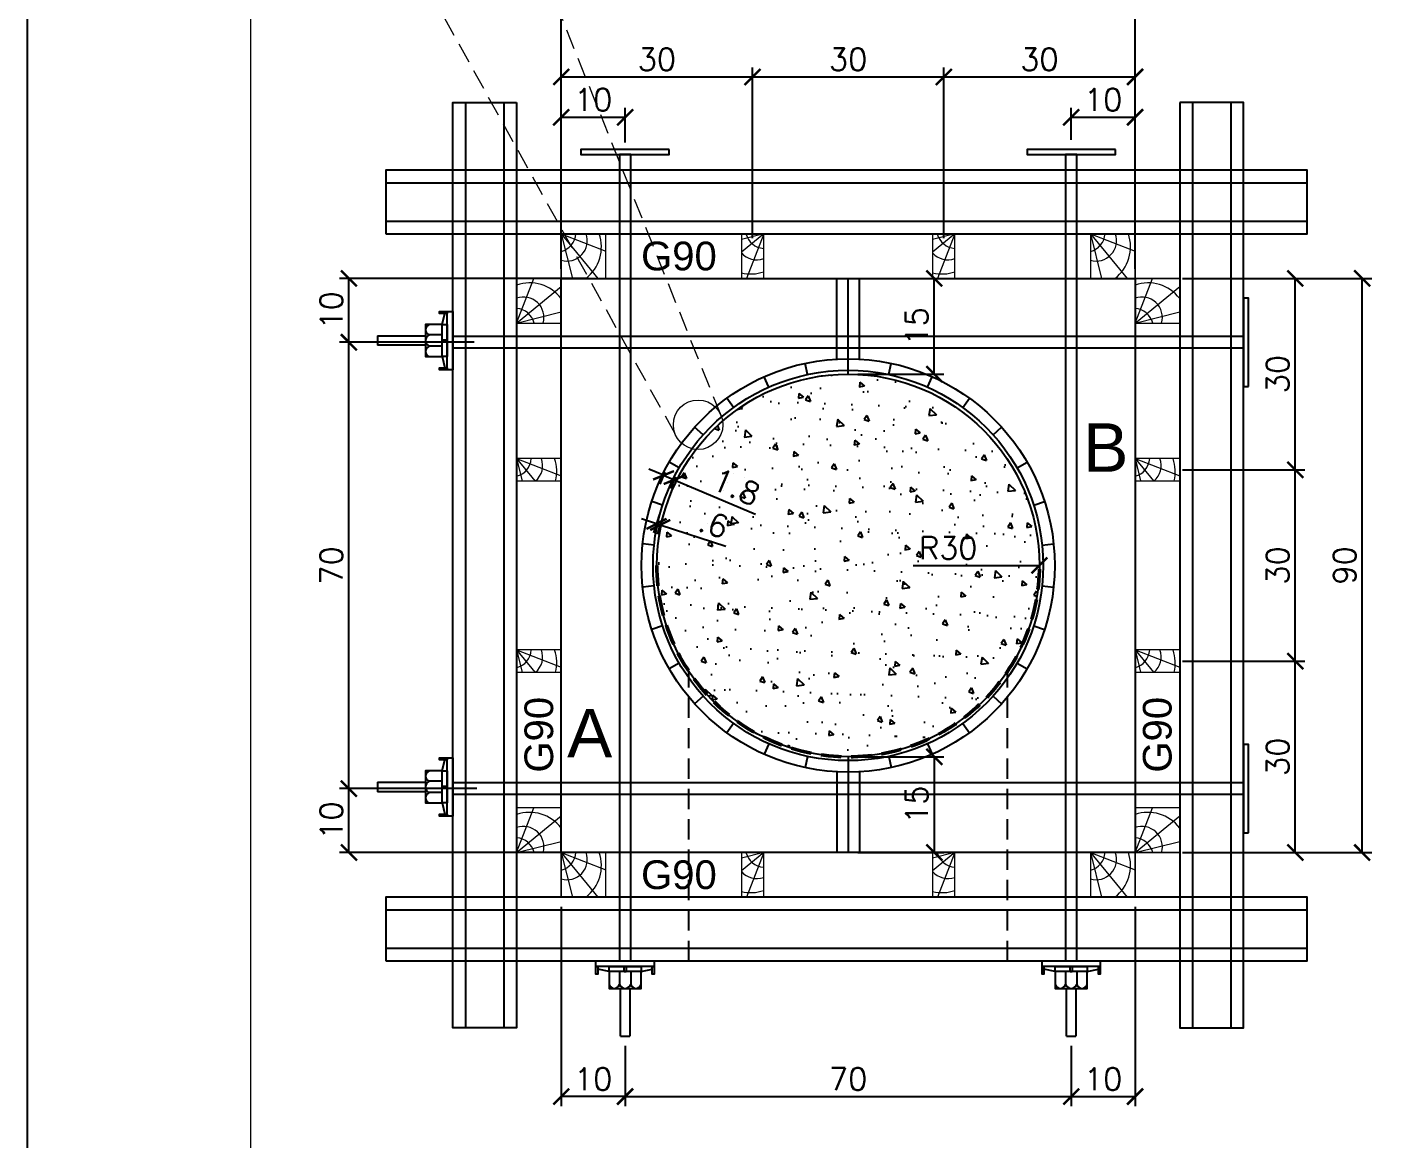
# Model space of a CAD drawing. Extents: x -23436 to 4767, y -3862 to 10024.
# Drawn here: x -19091.4 to -18662.8, y -1163.9 to -815.1 of the extents above; entities that cross this region are included whole.
import ezdxf
from ezdxf.enums import TextEntityAlignment as Align

# ---------------------------------------------------------------- set-up
doc = ezdxf.new("R2010")
doc.units = 0
doc.header["$PDMODE"] = 2
doc.header["$PDSIZE"] = 10
doc.linetypes.add('HIDDEN', pattern=[9.524999999999995, 6.349999999999998, -3.174999999999998])
doc.layers.get('0').update_dxf_attribs({"lineweight": 13})
doc.layers.get('Defpoints').update_dxf_attribs({"lineweight": 13})
for name, color, linetype in [('Barra de Ancoragem', 20, 'Continuous'), ('CHAPA', 1, 'Continuous'), ('Concreto', 250, 'HIDDEN'), ('Cota', 4, 'Continuous'), ('MB Logo', 254, 'Continuous'), ('Painéis', 30, 'Continuous'), ('Perfil Metálico', 224, 'Continuous'), ('TEXTO_GERAL', 7, 'Continuous')]:
    doc.layers.add(name, color=color, linetype=linetype)
for name, color, linetype, lineweight in [('contorno de painel', 7, 'Continuous', 13), ('cotas', 4, 'Continuous', 13), ('FOLHA MB', 7, 'Continuous', 13), ('Madeira', 100, 'Continuous', 13), ('S-BEAM', 3, 'Continuous', 18), ('S-COLS', 5, 'Continuous', 18), ('Texto Seção', 7, 'Continuous', 15)]:
    doc.layers.add(name, color=color, linetype=linetype, lineweight=lineweight)
doc.layers.add('Laje_Perimetro', color=7, linetype='Continuous', plot=False)
doc.styles.add('ROMANS', font='romans.shx')
doc.styles.add('SANSSERIF', font='sas_____.pfb')
doc.dimstyles.new('COTA SECAO', dxfattribs={"dimtxt": 7, "dimasz": 5, "dimexe": 3, "dimexo": 3, "dimgap": 2, "dimtad": 3, "dimdec": 1, "dimlfac": 0.5, "dimzin": 12, "dimdsep": 46, "dimtxsty": 'ROMANS', "dimblk": 'ARCHTICK', "dimcen": 0, "dimclrd": 4, "dimclre": 4, "dimclrt": 1, "dimadec": 1, "dimazin": 3, "dimtfac": 1, "dimtdec": 1, "dimtmove": 0, "dimatfit": 3, "dimldrblk": 'OBLIQUE', "dimfxl": 0, "dimtolj": 1, "dimtzin": 12, "dimarcsym": 0})

# ---------------------------------------------------------------- blocks, each defined once
blk = doc.blocks.new('A$C169d8357')
at = {"layer": 'FOLHA MB', "color": 1}
for points in [[(0, 1199.93842203898), (0, 149.9384220389802), (1485.020408163266, 149.9384220389802), (1485.020408163266, 1199.93842203898)], [(70, 1169.93842203898), (70, 179.9384220389802), (1455.020408163266, 179.9384220389802), (1455.020408163266, 1169.93842203898)]]:
    blk.add_lwpolyline(points, close=True, dxfattribs=at)
blk = doc.blocks.new('_ArchTick')
at = {"color": 0, "linetype": 'ByBlock', "const_width": 0.15}
blk.add_lwpolyline([(-0.5, -0.5), (0.5, 0.5)], dxfattribs=at)
blk = doc.blocks.new('*D4510')
at = {"color": 4, "lineweight": -2, "transparency": 16777216}
blk.add_line((-18813.4919222724, -983.8683116642394), (-18773.91599139836, -983.8683116642405), dxfattribs=at)
at = {"layer": 'Defpoints', "color": 0, "transparency": 16777216}
for p in [(-18833.91599139834, -983.8683116642387), (-18773.91599139836, -983.8683116642405)]:
    blk.add_point(p, dxfattribs=at)
at = {"color": 4, "lineweight": -2, "transparency": 16777216, "xscale": 5, "yscale": 5, "zscale": 5, "rotation": 359.9999999999983}
blk.add_blockref('_ArchTick', (-18773.91599139836, -983.8683116642405), dxfattribs=at)
at = {"color": 1, "transparency": 16777216, "insert": (-18802.4919222724, -978.3683116642397), "char_height": 7, "attachment_point": 5, "style": 'ROMANS'}
blk.add_mtext('\\A1;R30', dxfattribs=at)
blk = doc.blocks.new('_OBLIQUE')
at = {"color": 0, "linetype": 'ByBlock', "lineweight": -2}
for p, q in [((0, 0), (-1, 0)), ((-0.5, -0.5), (0.5, 0.5))]:
    blk.add_line(p, q, dxfattribs=at)
blk = doc.blocks.new('*D4511')
at = {"layer": 'cotas', "color": 4, "lineweight": -2, "transparency": 16777216}
for p, q in [((-18830.91599139837, -893.8683116642428), (-18803.90885840956, -893.8683116642428)), ((-18806.90885840956, -923.8683116642428), (-18806.90885840956, -893.8683116642428)), ((-18830.91599139837, -923.8683116642428), (-18803.90885840956, -923.8683116642428))]:
    blk.add_line(p, q, dxfattribs=at)
at = {"layer": 'Defpoints', "color": 0, "transparency": 16777216}
for p in [(-18833.91599139837, -893.8683116642428), (-18806.90885840956, -893.8683116642428), (-18833.91599139837, -923.8683116642428)]:
    blk.add_point(p, dxfattribs=at)
at = {"layer": 'cotas', "color": 4, "lineweight": -2, "transparency": 16777216, "xscale": 5, "yscale": 5, "zscale": 5}
for p, rotation in [((-18806.90885840956, -893.8683116642428), 90), ((-18806.90885840956, -923.8683116642428), 270)]:
    blk.add_blockref('_ArchTick', p, dxfattribs=dict(at, rotation=rotation))
at = {"layer": 'cotas', "color": 1, "transparency": 16777216, "insert": (-18812.40885840956, -908.8683116642372), "char_height": 7, "attachment_point": 5, "rotation": 90, "style": 'ROMANS'}
blk.add_mtext('\\A1;15', dxfattribs=at)
blk = doc.blocks.new('*D4512')
at = {"layer": 'cotas', "color": 4, "lineweight": -2, "transparency": 16777216}
for p, q in [((-18830.91599139837, -1043.868311664199), (-18803.90885840956, -1043.868311664199)), ((-18806.90885840956, -1043.868311664199), (-18806.90885840956, -1073.868311664199)), ((-18830.91599139837, -1073.868311664199), (-18803.90885840956, -1073.868311664199))]:
    blk.add_line(p, q, dxfattribs=at)
at = {"layer": 'Defpoints', "color": 0, "transparency": 16777216}
for p in [(-18833.91599139837, -1043.868311664199), (-18833.91599139837, -1073.868311664199), (-18806.90885840956, -1073.868311664199)]:
    blk.add_point(p, dxfattribs=at)
at = {"layer": 'cotas', "color": 4, "lineweight": -2, "transparency": 16777216, "xscale": 5, "yscale": 5, "zscale": 5}
for p, rotation in [((-18806.90885840956, -1043.868311664199), 90), ((-18806.90885840956, -1073.868311664199), 270)]:
    blk.add_blockref('_ArchTick', p, dxfattribs=dict(at, rotation=rotation))
at = {"layer": 'cotas', "color": 1, "transparency": 16777216, "insert": (-18812.40885840956, -1058.868311664194), "char_height": 7, "attachment_point": 5, "rotation": 90, "style": 'ROMANS'}
blk.add_mtext('\\A1;15', dxfattribs=at)
blk = doc.blocks.new('PONTALETE')
at = {"layer": 'Madeira'}
for q in [(2.71363663554439, 7), (7, 5.757913483756965), (7, 1.741933507694739)]:
    blk.add_line((0, 0), q, dxfattribs=at)
blk.add_lwpolyline([(0, 0), (7, 0), (7, 7), (0, 7)], close=True, dxfattribs=at)
for centre, radius, start, end in [((2.039224014893989, 0.06348250272912992), 6.234746490253283, 37.28179085761958, 109.0912803620534), ((1.089874167766538, 0.900201073612152), 3.188917028466982, 343.6030417057709, 109.984710442493), ((-0.2132242262523505, -0.7796127738174619), 3.086195217469083, 14.63218514149733, 86.03829712232962)]:
    blk.add_arc(centre, radius, start, end, dxfattribs=at)
blk = doc.blocks.new('MEIO PONTALETE')
at = {"layer": 'Madeira'}
for q in [(2.71363663554439, 7), (3.5, 2.878956741878937), (3.5, 0.8709667538478243)]:
    blk.add_line((0, 0), q, dxfattribs=at)
blk.add_lwpolyline([(0, 0), (3.5, 0), (3.5, 7), (0, 7)], close=True, dxfattribs=at)
for centre, radius, start, end in [((2.039224014893989, 0.06348250272912992), 6.234746490253283, 76.44987366044091, 109.0912803620534), ((1.089874167766538, 0.900201073612152), 3.188917028466982, 40.90626087041812, 109.984710442493), ((-0.2132242262523505, -0.7796127738174619), 3.086195217469083, 14.63218514149733, 86.03829712232962)]:
    blk.add_arc(centre, radius, start, end, dxfattribs=at)
blk = doc.blocks.new('*D4514')
at = {"layer": 'Cota', "color": 4, "lineweight": -2, "transparency": 16777216}
for p, q in [((-18729.01066238463, -893.8679802622923), (-18669.6804146806, -893.8679802622922)), ((-18672.6804146806, -1073.867980092442), (-18672.6804146806, -893.8679802622922)), ((-18729.01066239174, -1073.867980092442), (-18669.6804146806, -1073.867980092442))]:
    blk.add_line(p, q, dxfattribs=at)
at = {"layer": 'Defpoints', "color": 0, "transparency": 16777216}
for p in [(-18732.01066238463, -893.8679802622923), (-18672.6804146806, -893.8679802622922), (-18732.01066239174, -1073.867980092442)]:
    blk.add_point(p, dxfattribs=at)
at = {"layer": 'Cota', "color": 4, "lineweight": -2, "transparency": 16777216, "xscale": 5, "yscale": 5, "zscale": 5}
for p, rotation in [((-18672.6804146806, -893.8679802622922), 90), ((-18672.6804146806, -1073.867980092442), 270)]:
    blk.add_blockref('_ArchTick', p, dxfattribs=dict(at, rotation=rotation))
at = {"layer": 'Cota', "color": 1, "transparency": 16777216, "insert": (-18678.1804146806, -983.8679801773619), "char_height": 7, "attachment_point": 5, "rotation": 90, "style": 'ROMANS'}
blk.add_mtext('\\A1;90', dxfattribs=at)
blk = doc.blocks.new('*D4515')
at = {"layer": 'Cota', "color": 4, "lineweight": -2, "transparency": 16777216}
for p, q in [((-18729.01066236949, -1013.867980262292), (-18690.65305086643, -1013.867980262292)), ((-18693.65305086643, -1073.867980092442), (-18693.65305086643, -1013.867980262292)), ((-18729.01066242362, -1073.867980092442), (-18690.65305086643, -1073.867980092442))]:
    blk.add_line(p, q, dxfattribs=at)
at = {"layer": 'Defpoints', "color": 0, "transparency": 16777216}
for p in [(-18732.01066236949, -1013.867980262292), (-18693.65305086643, -1013.867980262292), (-18732.01066242362, -1073.867980092442)]:
    blk.add_point(p, dxfattribs=at)
at = {"layer": 'Cota', "color": 4, "lineweight": -2, "transparency": 16777216, "xscale": 5, "yscale": 5, "zscale": 5}
for p, rotation in [((-18693.65305086643, -1013.867980262292), 90), ((-18693.65305086643, -1073.867980092442), 270)]:
    blk.add_blockref('_ArchTick', p, dxfattribs=dict(at, rotation=rotation))
at = {"layer": 'Cota', "color": 1, "transparency": 16777216, "insert": (-18699.15305086642, -1043.867980177362), "char_height": 7, "attachment_point": 5, "rotation": 90, "style": 'ROMANS'}
blk.add_mtext('\\A1;30', dxfattribs=at)
blk = doc.blocks.new('*D4516')
at = {"layer": 'Cota', "color": 4, "lineweight": -2, "transparency": 16777216}
for p, q in [((-18729.01066236949, -953.8679802622923), (-18690.65305086643, -953.8679802622923)), ((-18693.65305086643, -1013.867980262292), (-18693.65305086643, -953.8679802622923)), ((-18729.01066236949, -1013.867980262292), (-18690.65305086643, -1013.867980262292))]:
    blk.add_line(p, q, dxfattribs=at)
at = {"layer": 'Defpoints', "color": 0, "transparency": 16777216}
for p in [(-18732.01066236949, -953.8679802622923), (-18693.65305086643, -953.8679802622923), (-18732.01066236949, -1013.867980262292)]:
    blk.add_point(p, dxfattribs=at)
at = {"layer": 'Cota', "color": 4, "lineweight": -2, "transparency": 16777216, "xscale": 5, "yscale": 5, "zscale": 5}
for p, rotation in [((-18693.65305086643, -953.8679802622923), 90), ((-18693.65305086643, -1013.867980262292), 270)]:
    blk.add_blockref('_ArchTick', p, dxfattribs=dict(at, rotation=rotation))
at = {"layer": 'Cota', "color": 1, "transparency": 16777216, "insert": (-18699.15305086642, -983.8679802622868), "char_height": 7, "attachment_point": 5, "rotation": 90, "style": 'ROMANS'}
blk.add_mtext('\\A1;30', dxfattribs=at)
blk = doc.blocks.new('*D4517')
at = {"layer": 'Cota', "color": 4, "lineweight": -2, "transparency": 16777216}
for p, q in [((-18729.01066242912, -893.8679802622923), (-18690.65305086643, -893.8679802622923)), ((-18693.65305086643, -953.8679802622923), (-18693.65305086643, -893.8679802622923)), ((-18729.01066236949, -953.8679802622923), (-18690.65305086643, -953.8679802622923))]:
    blk.add_line(p, q, dxfattribs=at)
at = {"layer": 'Defpoints', "color": 0, "transparency": 16777216}
for p in [(-18732.01066242912, -893.8679802622923), (-18693.65305086643, -893.8679802622923), (-18732.01066236949, -953.8679802622923)]:
    blk.add_point(p, dxfattribs=at)
at = {"layer": 'Cota', "color": 4, "lineweight": -2, "transparency": 16777216, "xscale": 5, "yscale": 5, "zscale": 5}
for p, rotation in [((-18693.65305086643, -893.8679802622923), 90), ((-18693.65305086643, -953.8679802622923), 270)]:
    blk.add_blockref('_ArchTick', p, dxfattribs=dict(at, rotation=rotation))
at = {"layer": 'Cota', "color": 1, "transparency": 16777216, "insert": (-18699.15305086642, -923.8679802622868), "char_height": 7, "attachment_point": 5, "rotation": 90, "style": 'ROMANS'}
blk.add_mtext('\\A1;30', dxfattribs=at)
blk = doc.blocks.new('*D4518')
at = {"layer": 'Cota', "color": 4, "lineweight": -2, "transparency": 16777216}
for p, q in [((-18923.91565983418, -881.2038777464986), (-18923.91565983418, -802.4074303465568)), ((-18923.91565983418, -805.4074303465568), (-18743.91566000403, -805.4074303465568)), ((-18743.91566000403, -881.20387773939), (-18743.91566000403, -802.4074303465568))]:
    blk.add_line(p, q, dxfattribs=at)
at = {"layer": 'Defpoints', "color": 0, "transparency": 16777216}
for p in [(-18743.91566000403, -805.4074303465568), (-18923.91565983418, -884.2038777464986), (-18743.91566000403, -884.20387773939)]:
    blk.add_point(p, dxfattribs=at)
at = {"layer": 'Cota', "color": 4, "lineweight": -2, "transparency": 16777216, "xscale": 5, "yscale": 5, "zscale": 5, "rotation": 180}
blk.add_blockref('_ArchTick', (-18923.91565983418, -805.4074303465568), dxfattribs=at)
at = {"layer": 'Cota', "color": 4, "lineweight": -2, "transparency": 16777216, "xscale": 5, "yscale": 5, "zscale": 5}
blk.add_blockref('_ArchTick', (-18743.91566000403, -805.4074303465568), dxfattribs=at)
at = {"layer": 'Cota', "color": 1, "transparency": 16777216, "insert": (-18833.9156599191, -799.9074303465568), "char_height": 7, "attachment_point": 5, "style": 'ROMANS'}
blk.add_mtext('\\A1;90', dxfattribs=at)
blk = doc.blocks.new('*D4519')
at = {"layer": 'Cota', "color": 4, "lineweight": -2, "transparency": 16777216}
for p, q in [((-18923.91565983418, -881.2038777783746), (-18923.91565983418, -827.691895017113)), ((-18923.91565983418, -830.691895017113), (-18863.91566000403, -830.691895017113)), ((-18863.91566000403, -881.2038777242487), (-18863.91566000403, -827.691895017113))]:
    blk.add_line(p, q, dxfattribs=at)
at = {"layer": 'Defpoints', "color": 0, "transparency": 16777216}
for p in [(-18863.91566000403, -830.691895017113), (-18923.91565983418, -884.2038777783746), (-18863.91566000403, -884.2038777242487)]:
    blk.add_point(p, dxfattribs=at)
at = {"layer": 'Cota', "color": 4, "lineweight": -2, "transparency": 16777216, "xscale": 5, "yscale": 5, "zscale": 5, "rotation": 180}
blk.add_blockref('_ArchTick', (-18923.91565983418, -830.691895017113), dxfattribs=at)
at = {"layer": 'Cota', "color": 4, "lineweight": -2, "transparency": 16777216, "xscale": 5, "yscale": 5, "zscale": 5}
blk.add_blockref('_ArchTick', (-18863.91566000403, -830.691895017113), dxfattribs=at)
at = {"layer": 'Cota', "color": 1, "transparency": 16777216, "insert": (-18893.9156599191, -825.191895017113), "char_height": 7, "attachment_point": 5, "style": 'ROMANS'}
blk.add_mtext('\\A1;30', dxfattribs=at)
blk = doc.blocks.new('*D4520')
at = {"layer": 'Cota', "color": 4, "lineweight": -2, "transparency": 16777216}
for p, q in [((-18863.91566000403, -881.2038777242487), (-18863.91566000403, -827.691895017113)), ((-18863.91566000403, -830.691895017113), (-18803.91566000403, -830.691895017113)), ((-18803.91566000403, -881.2038777242487), (-18803.91566000403, -827.691895017113))]:
    blk.add_line(p, q, dxfattribs=at)
at = {"layer": 'Defpoints', "color": 0, "transparency": 16777216}
for p in [(-18803.91566000403, -830.691895017113), (-18863.91566000403, -884.2038777242487), (-18803.91566000403, -884.2038777242487)]:
    blk.add_point(p, dxfattribs=at)
at = {"layer": 'Cota', "color": 4, "lineweight": -2, "transparency": 16777216, "xscale": 5, "yscale": 5, "zscale": 5, "rotation": 180}
blk.add_blockref('_ArchTick', (-18863.91566000403, -830.691895017113), dxfattribs=at)
at = {"layer": 'Cota', "color": 4, "lineweight": -2, "transparency": 16777216, "xscale": 5, "yscale": 5, "zscale": 5}
blk.add_blockref('_ArchTick', (-18803.91566000403, -830.691895017113), dxfattribs=at)
at = {"layer": 'Cota', "color": 1, "transparency": 16777216, "insert": (-18833.91566000403, -825.191895017113), "char_height": 7, "attachment_point": 5, "style": 'ROMANS'}
blk.add_mtext('\\A1;30', dxfattribs=at)
blk = doc.blocks.new('*D4521')
at = {"layer": 'Cota', "color": 4, "lineweight": -2, "transparency": 16777216}
for p, q in [((-18803.91566000403, -881.2038777242487), (-18803.91566000403, -827.691895017113)), ((-18803.91566000403, -830.691895017113), (-18743.91566000403, -830.691895017113)), ((-18743.91566000403, -881.2038777838752), (-18743.91566000403, -827.691895017113))]:
    blk.add_line(p, q, dxfattribs=at)
at = {"layer": 'Defpoints', "color": 0, "transparency": 16777216}
for p in [(-18743.91566000403, -830.691895017113), (-18803.91566000403, -884.2038777242487), (-18743.91566000403, -884.2038777838752)]:
    blk.add_point(p, dxfattribs=at)
at = {"layer": 'Cota', "color": 4, "lineweight": -2, "transparency": 16777216, "xscale": 5, "yscale": 5, "zscale": 5, "rotation": 180}
blk.add_blockref('_ArchTick', (-18803.91566000403, -830.691895017113), dxfattribs=at)
at = {"layer": 'Cota', "color": 4, "lineweight": -2, "transparency": 16777216, "xscale": 5, "yscale": 5, "zscale": 5}
blk.add_blockref('_ArchTick', (-18743.91566000403, -830.691895017113), dxfattribs=at)
at = {"layer": 'Cota', "color": 1, "transparency": 16777216, "insert": (-18773.91566000403, -825.191895017113), "char_height": 7, "attachment_point": 5, "style": 'ROMANS'}
blk.add_mtext('\\A1;30', dxfattribs=at)
blk = doc.blocks.new('ERTYERTYUYTURTYUTRYU')
at = {"layer": 'Barra de Ancoragem'}
for p, q in [((8963.32837944766, 10873.80027720138), (8963.32837944766, 10855.53714069626)), ((8964.881057244871, 10869.67634315187), (8964.104960149882, 10873.21114376599)), ((8985.137312103092, 10863.1958753598), (8985.137312103092, 10866.14154253796)), ((8964.881057244871, 10859.6610747459), (8964.104960149882, 10856.12627413177))]:
    blk.add_line(p, q, dxfattribs=at)
at = {"layer": 'Barra de Ancoragem', "flags": 128}
for points in [[(8961.544885456999, 10855.53714069626), (8961.544885456999, 10873.80027720138), (8963.32837944766, 10873.80027720138), (8963.32837944766, 10855.53714069626)], [(8963.32837944766, 10873.80027720138), (8965.701006873773, 10873.80027720138), (8965.701006873773, 10873.21114376599), (8963.32837944766, 10873.21114376599)], [(8963.32837944766, 10869.67634315187), (8964.881057244871, 10869.67634315187), (8964.881057244871, 10859.6610747459), (8963.32837944766, 10859.6610747459)], [(8963.32837944766, 10856.12627413177), (8965.701006873773, 10856.12627413177), (8965.701006873773, 10855.53714069626), (8963.32837944766, 10855.53714069626)]]:
    blk.add_lwpolyline(points, close=True, dxfattribs=at)
for points in [[(8964.881057244871, 10859.6610747459), (8970.137312103092, 10859.6610747459), (8970.137312103092, 10869.67634315187), (8964.881057244871, 10869.67634315187)], [(8985.137312103092, 10863.1958753598), (8970.137312103092, 10863.1958753598), (8970.137312103092, 10866.14154253796), (8985.137312103092, 10866.14154253796)], [(8964.881057244871, 10864.37414223107), (8963.32837944766, 10864.37414223107), (8963.32837944766, 10864.96327566669), (8964.881057244871, 10864.96327566669), (8964.881057244871, 10864.37414223107), (8964.881057244871, 10864.96327566669)]]:
    blk.add_lwpolyline(points, dxfattribs=at)
for points in [[(8964.881057244871, 10866.43610925589), (8968.959045231953, 10866.43610925589, 0.7297960342994486), (8968.959045231953, 10869.67634315187, 0.7297960342994486)], [(8964.881057244871, 10862.90130864187), (8968.959045231953, 10862.90130864187, 0.6666666666662623), (8968.959045231953, 10866.43610925589, 0.6666666666662623)]]:
    blk.add_lwpolyline(points, format="xyb", dxfattribs=at)
at = {"layer": 'Barra de Ancoragem'}
blk.add_arc((8968.440243417543, 10861.28119169385), 1.701156738227834, 287.7563605992007, 72.24363940079937, dxfattribs=at)
blk = doc.blocks.new('*D4522')
at = {"layer": 'cotas', "color": 4, "lineweight": -2, "transparency": 16777216}
for p, q in [((-18763.94029549281, -850.4477194221254), (-18763.94029549281, -840.3426808334516)), ((-18763.94029549281, -843.3426808334516), (-18743.91599229539, -843.3426808334516)), ((-18743.91599229539, -890.8683091138882), (-18743.91599229539, -840.3426808334516))]:
    blk.add_line(p, q, dxfattribs=at)
at = {"layer": 'Defpoints', "color": 0, "transparency": 16777216}
for p in [(-18743.91599229539, -843.3426808334516), (-18763.94029549281, -853.4477194221254), (-18743.91599229539, -893.8683091138882)]:
    blk.add_point(p, dxfattribs=at)
at = {"layer": 'cotas', "color": 4, "lineweight": -2, "transparency": 16777216, "xscale": 5, "yscale": 5, "zscale": 5, "rotation": 180}
blk.add_blockref('_ArchTick', (-18763.94029549281, -843.3426808334516), dxfattribs=at)
at = {"layer": 'cotas', "color": 4, "lineweight": -2, "transparency": 16777216, "xscale": 5, "yscale": 5, "zscale": 5}
blk.add_blockref('_ArchTick', (-18743.91599229539, -843.3426808334516), dxfattribs=at)
at = {"layer": 'cotas', "color": 1, "transparency": 16777216, "insert": (-18753.9281438941, -837.8426808334516), "char_height": 7, "attachment_point": 5, "style": 'ROMANS'}
blk.add_mtext('\\A1;10', dxfattribs=at)
blk = doc.blocks.new('*D4523')
at = {"layer": 'cotas', "color": 4, "lineweight": -2, "transparency": 16777216}
for p, q in [((-18923.91565983418, -890.8696440933527), (-18923.91565983418, -840.3440141211031)), ((-18923.91565983418, -843.3440141211031), (-18903.89135575233, -843.3440141211031)), ((-18903.89135575233, -851.2489925260707), (-18903.89135575233, -840.3440141211031))]:
    blk.add_line(p, q, dxfattribs=at)
at = {"layer": 'Defpoints', "color": 0, "transparency": 16777216}
for p in [(-18903.89135575233, -843.3440141211031), (-18903.89135575233, -854.2489925260707), (-18923.91565983418, -893.8696440933527)]:
    blk.add_point(p, dxfattribs=at)
at = {"layer": 'cotas', "color": 4, "lineweight": -2, "transparency": 16777216, "xscale": 5, "yscale": 5, "zscale": 5, "rotation": 180}
blk.add_blockref('_ArchTick', (-18923.91565983418, -843.3440141211031), dxfattribs=at)
at = {"layer": 'cotas', "color": 4, "lineweight": -2, "transparency": 16777216, "xscale": 5, "yscale": 5, "zscale": 5}
blk.add_blockref('_ArchTick', (-18903.89135575233, -843.3440141211031), dxfattribs=at)
at = {"layer": 'cotas', "color": 1, "transparency": 16777216, "insert": (-18913.90350779326, -837.8440141211031), "char_height": 7, "attachment_point": 5, "style": 'ROMANS'}
blk.add_mtext('\\A1;10', dxfattribs=at)
blk = doc.blocks.new('*D4524')
at = {"layer": 'Cota', "color": 4, "lineweight": -2, "transparency": 16777216}
for p, q in [((-18903.89135575229, -1134.459405925785), (-18903.89135575229, -1153.405825068743)), ((-18763.94029549276, -1134.458072638132), (-18763.94029549276, -1153.405825068743)), ((-18903.89135575229, -1150.405825068743), (-18763.94029549276, -1150.405825068743))]:
    blk.add_line(p, q, dxfattribs=at)
at = {"layer": 'Defpoints', "color": 0, "transparency": 16777216}
for p in [(-18903.89135575229, -1131.459405925785), (-18763.94029549276, -1131.458072638132), (-18763.94029549276, -1150.405825068743)]:
    blk.add_point(p, dxfattribs=at)
at = {"layer": 'Cota', "color": 4, "lineweight": -2, "transparency": 16777216, "xscale": 5, "yscale": 5, "zscale": 5, "rotation": 180}
blk.add_blockref('_ArchTick', (-18903.89135575229, -1150.405825068743), dxfattribs=at)
at = {"layer": 'Cota', "color": 4, "lineweight": -2, "transparency": 16777216, "xscale": 5, "yscale": 5, "zscale": 5}
blk.add_blockref('_ArchTick', (-18763.94029549276, -1150.405825068743), dxfattribs=at)
at = {"layer": 'Cota', "color": 1, "transparency": 16777216, "insert": (-18833.91582562252, -1144.905825068743), "char_height": 7, "attachment_point": 5, "style": 'ROMANS'}
blk.add_mtext('\\A1;70', dxfattribs=at)
blk = doc.blocks.new('*D4525')
at = {"layer": 'Cota', "color": 4, "lineweight": -2, "transparency": 16777216}
for p, q in [((-18743.91599141265, -1090.866979279692), (-18743.91599141265, -1153.405825068743)), ((-18763.94029549276, -1134.458072638132), (-18763.94029549276, -1153.405825068743)), ((-18763.94029549276, -1150.405825068743), (-18743.91599141265, -1150.405825068743))]:
    blk.add_line(p, q, dxfattribs=at)
at = {"layer": 'Defpoints', "color": 0, "transparency": 16777216}
for p in [(-18743.91599141265, -1087.866979279692), (-18763.94029549276, -1131.458072638132), (-18743.91599141265, -1150.405825068743)]:
    blk.add_point(p, dxfattribs=at)
at = {"layer": 'Cota', "color": 4, "lineweight": -2, "transparency": 16777216, "xscale": 5, "yscale": 5, "zscale": 5, "rotation": 180}
blk.add_blockref('_ArchTick', (-18763.94029549276, -1150.405825068743), dxfattribs=at)
at = {"layer": 'Cota', "color": 4, "lineweight": -2, "transparency": 16777216, "xscale": 5, "yscale": 5, "zscale": 5}
blk.add_blockref('_ArchTick', (-18743.91599141265, -1150.405825068743), dxfattribs=at)
at = {"layer": 'Cota', "color": 1, "transparency": 16777216, "insert": (-18753.9281434527, -1144.905825068743), "char_height": 7, "attachment_point": 5, "style": 'ROMANS'}
blk.add_mtext('\\A1;10', dxfattribs=at)
blk = doc.blocks.new('*D4526')
at = {"layer": 'Cota', "color": 4, "lineweight": -2, "transparency": 16777216}
for p, q in [((-18923.91599140597, -1090.866979264383), (-18923.91599140597, -1153.405825068743)), ((-18903.89135575229, -1134.459405925785), (-18903.89135575229, -1153.405825068743)), ((-18903.89135575229, -1150.405825068743), (-18923.91599140597, -1150.405825068743))]:
    blk.add_line(p, q, dxfattribs=at)
at = {"layer": 'Defpoints', "color": 0, "transparency": 16777216}
for p in [(-18923.91599140597, -1087.866979264383), (-18903.89135575229, -1131.459405925785), (-18923.91599140597, -1150.405825068743)]:
    blk.add_point(p, dxfattribs=at)
at = {"layer": 'Cota', "color": 4, "lineweight": -2, "transparency": 16777216, "xscale": 5, "yscale": 5, "zscale": 5, "rotation": 180}
blk.add_blockref('_ArchTick', (-18923.91599140597, -1150.405825068743), dxfattribs=at)
at = {"layer": 'Cota', "color": 4, "lineweight": -2, "transparency": 16777216, "xscale": 5, "yscale": 5, "zscale": 5}
blk.add_blockref('_ArchTick', (-18903.89135575229, -1150.405825068743), dxfattribs=at)
at = {"layer": 'Cota', "color": 1, "transparency": 16777216, "insert": (-18913.90367357913, -1144.905825068743), "char_height": 7, "attachment_point": 5, "style": 'ROMANS'}
blk.add_mtext('\\A1;10', dxfattribs=at)
blk = doc.blocks.new('*D4527')
at = {"layer": 'Cota', "color": 4, "lineweight": -2, "transparency": 16777216}
for p, q in [((-18951.182206196, -1053.842675640095), (-18993.51081421306, -1053.842675640095)), ((-18990.51081421306, -1073.868311664241), (-18990.51081421306, -1053.842675640095)), ((-18915.58232651336, -1073.868311664241), (-18993.51081421306, -1073.868311664241))]:
    blk.add_line(p, q, dxfattribs=at)
at = {"layer": 'Defpoints', "color": 0, "transparency": 16777216}
for p in [(-18990.51081421306, -1053.842675640095), (-18948.182206196, -1053.842675640095), (-18912.58232651336, -1073.868311664241)]:
    blk.add_point(p, dxfattribs=at)
at = {"layer": 'Cota', "color": 4, "lineweight": -2, "transparency": 16777216, "xscale": 5, "yscale": 5, "zscale": 5}
for p, rotation in [((-18990.51081421306, -1053.842675640095), 90), ((-18990.51081421306, -1073.868311664241), 270)]:
    blk.add_blockref('_ArchTick', p, dxfattribs=dict(at, rotation=rotation))
at = {"layer": 'Cota', "color": 1, "transparency": 16777216, "insert": (-18996.01081421305, -1063.855493652163), "char_height": 7, "attachment_point": 5, "rotation": 90, "style": 'ROMANS'}
blk.add_mtext('\\A1;10', dxfattribs=at)
blk = doc.blocks.new('*D4528')
at = {"layer": 'Cota', "color": 4, "lineweight": -2, "transparency": 16777216}
for p, q in [((-18915.58232561634, -893.8683091138887), (-18993.51081421306, -893.8683091138887)), ((-18990.51081421306, -913.8926127535565), (-18990.51081421306, -893.8683091138887)), ((-18951.18220529898, -913.8926127535565), (-18993.51081421306, -913.8926127535565))]:
    blk.add_line(p, q, dxfattribs=at)
at = {"layer": 'Defpoints', "color": 0, "transparency": 16777216}
for p in [(-18990.51081421306, -893.8683091138887), (-18912.58232561634, -893.8683091138887), (-18948.18220529898, -913.8926127535565)]:
    blk.add_point(p, dxfattribs=at)
at = {"layer": 'Cota', "color": 4, "lineweight": -2, "transparency": 16777216, "xscale": 5, "yscale": 5, "zscale": 5}
for p, rotation in [((-18990.51081421306, -893.8683091138887), 90), ((-18990.51081421306, -913.8926127535565), 270)]:
    blk.add_blockref('_ArchTick', p, dxfattribs=dict(at, rotation=rotation))
at = {"layer": 'Cota', "color": 1, "transparency": 16777216, "insert": (-18996.01081421306, -903.880460933717), "char_height": 7, "attachment_point": 5, "rotation": 90, "style": 'ROMANS'}
blk.add_mtext('\\A1;10', dxfattribs=at)
blk = doc.blocks.new('*D4529')
at = {"layer": 'Cota', "color": 4, "lineweight": -2, "transparency": 16777216}
for p, q in [((-18951.18220529898, -913.8926127535565), (-18993.51081421305, -913.8926127535565)), ((-18990.51081421305, -1053.842675640095), (-18990.51081421305, -913.8926127535565)), ((-18950.38226637971, -1053.842675640095), (-18993.51081421305, -1053.842675640095))]:
    blk.add_line(p, q, dxfattribs=at)
at = {"layer": 'Defpoints', "color": 0, "transparency": 16777216}
for p in [(-18990.51081421305, -913.8926127535565), (-18948.18220529898, -913.8926127535565), (-18947.38226637971, -1053.842675640095)]:
    blk.add_point(p, dxfattribs=at)
at = {"layer": 'Cota', "color": 4, "lineweight": -2, "transparency": 16777216, "xscale": 5, "yscale": 5, "zscale": 5}
for p, rotation in [((-18990.51081421305, -913.8926127535565), 90), ((-18990.51081421305, -1053.842675640095), 270)]:
    blk.add_blockref('_ArchTick', p, dxfattribs=dict(at, rotation=rotation))
at = {"layer": 'Cota', "color": 1, "transparency": 16777216, "insert": (-18996.01081421304, -983.8676441968203), "char_height": 7, "attachment_point": 5, "rotation": 90, "style": 'ROMANS'}
blk.add_mtext('\\A1;70', dxfattribs=at)
blk = doc.blocks.new('*D4602')
at = {"layer": 'Cota', "color": 4, "lineweight": -2, "transparency": 16777216}
for p, q in [((-18891.83579480356, -955.6010090911304), (-18896.44311731715, -953.6586962286619)), ((-18891.42388300477, -954.6239211354177), (-18893.00118252104, -958.3654025992882)), ((-18891.83579480356, -955.6010090911304), (-18888.49404562622, -957.0097931280907)), ((-18888.08213382744, -956.032705172378), (-18889.6594333437, -959.7741866362485)), ((-18888.49404562622, -957.0097931280907), (-18863.00019438432, -967.7572576337516))]:
    blk.add_line(p, q, dxfattribs=at)
at = {"layer": 'Defpoints', "color": 0, "transparency": 16777216}
for p in [(-18890.25849528729, -951.8595276272608), (-18886.91674610996, -953.2683116642211), (-18888.49404562622, -957.0097931280907)]:
    blk.add_point(p, dxfattribs=at)
at = {"layer": 'Cota', "color": 4, "lineweight": -2, "transparency": 16777216, "xscale": 5, "yscale": 5, "zscale": 5}
for p, rotation in [((-18891.83579480356, -955.6010090911304), 337.1411300551542), ((-18888.49404562622, -957.0097931280907), 157.1411300551542)]:
    blk.add_blockref('_ArchTick', p, dxfattribs=dict(at, rotation=rotation))
at = {"layer": 'Cota', "color": 1, "transparency": 16777216, "insert": (-18869.00325334296, -959.2577834784342), "char_height": 7, "attachment_point": 5, "rotation": 337.14113005515424, "style": 'ROMANS'}
blk.add_mtext('\\A1;1.8', dxfattribs=at)
blk = doc.blocks.new('*D4603')
at = {"layer": 'Cota', "color": 4, "lineweight": -2, "transparency": 16777216}
for p, q in [((-18893.04770117875, -967.8096411573579), (-18894.94656521941, -973.6537437546131)), ((-18891.9064333592, -968.180461550608), (-18893.80529739985, -974.0245641478641)), ((-18894.01951423628, -970.8005742057276), (-18898.77479681776, -969.2554892338512)), ((-18894.01951423628, -970.8005742057276), (-18892.87824641673, -971.1713945989786)), ((-18892.87824641673, -971.1713945989786), (-18872.272021897, -977.8667628104467))]:
    blk.add_line(p, q, dxfattribs=at)
at = {"layer": 'Defpoints', "color": 0, "transparency": 16777216}
for p in [(-18892.12065019563, -964.9564716084724), (-18890.97938237607, -965.3272920017225), (-18892.87824641673, -971.1713945989786)]:
    blk.add_point(p, dxfattribs=at)
at = {"layer": 'Cota', "color": 4, "lineweight": -2, "transparency": 16777216, "xscale": 5, "yscale": 5, "zscale": 5}
for p, rotation in [((-18894.01951423628, -970.8005742057276), 341.9999999999711), ((-18892.87824641673, -971.1713945989786), 161.999999999971)]:
    blk.add_blockref('_ArchTick', p, dxfattribs=dict(at, rotation=rotation))
at = {"layer": 'Cota', "color": 1, "transparency": 16777216, "insert": (-18876.12025810633, -970.8333528369676), "char_height": 7, "attachment_point": 5, "rotation": 341.99999999997107, "style": 'ROMANS'}
blk.add_mtext('\\A1;.6', dxfattribs=at)

msp = doc.modelspace()

# ---------------------------------------------------------------- hatches: boundary and pattern name
at = {"layer": 'Concreto'}
h = msp.add_hatch(dxfattribs=at)
h.set_pattern_fill('AR-CONC', color=256, scale=0.1, angle=-90.00000000000001)
h.set_pattern_definition([(320, (2215.979846875183, 500.2575347759703), (-1.593908553890311, -18.2184668996004), [1.905, -20.955]), (265, (2215.979846875183, 500.2575347759703), (19.10568452390352, 3.524342142496931), [1.524, -16.764058417]), (10.45144469999999, (2215.84702152518, 498.73933407597), (17.51177519121951, -14.69412470903533), [1.61900088, -17.80902446]), (316.1842, (2221.059846875185, 500.2575347759703), (-4.20423279327272, -27.10790408921299), [2.8575, -31.4325]), (6.63555760999999, (2220.709496875184, 497.99854477597), (24.74261245977215, -23.74041340515031), [2.428502314, -26.713560816]), (261.1841511700001, (2221.059846875185, 500.2575347759703), (24.74261245855326, -23.74041340649771), [2.285996707, -25.145973192]), (291, (2219.789846875181, 497.7175347759694), (-10.22651981870876, -15.16143912691325), [1.905, -20.955]), (236, (2219.789846875181, 497.7175347759694), (18.41879661223193, -6.18020283476471), [1.524, -16.764]), (341.4514449999999, (2218.937636885181, 496.4540815159708), (8.192276888590522, -21.34164192787162), [1.61900088, -17.80899376]), (307.5, (2215.979846875183, 500.2575347759703), (8.455503887315311, -0.308860325059183), [0, -16.56079999999998, 0, -17.01799999999998, 0, -16.82749999999998]), (277.5, (2215.979846875183, 500.2575347759703), (10.01805748181195, -6.681966251030577), [0, -9.7028, 0, -16.1798, 0, -6.413500000000001]), (237.5, (2215.979846875183, 505.9217347759695), (-0.5728743992673466, -13.55905951668714), [0, -6.350000000000001, 0, -19.812, 0, -26.289]), (227.5, (2215.979846875183, 508.4617347759704), (2.542649103333301, -14.81291813860181), [0, -8.254999999999988, 0, -13.15719999999999, 0, -18.66899999999998])])
h.paths.add_polyline_path([(-18773.91599139836, -983.8683116642405, 0.164322032810443), (-18786.20425402029, -947.487133613422, -0.4389643249357272), (-18794.61205610468, -939.755633560093, -0.03712856706149863), (-18794.52672668842, -938.6081103212309, 0.6434224514689256), (-18893.91599139836, -983.8683116642405, 1)])
h.paths.add_polyline_path([(-18813.2419222724, -983.6183116642387), (-18791.7419222724, -983.6183116642405), (-18791.7419222724, -973.1183116642405), (-18813.2419222724, -973.1183116642387)], flags=24)

# ---------------------------------------------------------------- linework, layer by layer
for points in [[(-18923.91599140597, -893.8683116556058), (-18923.91599140597, -879.8683116709144), (-18743.91599141265, -879.8683116709144), (-18743.91599141265, -893.8683116556058)], [(-18923.91599140597, -1073.868311664241), (-18937.91599139067, -1073.868311664241), (-18937.91599139067, -893.8683116709126), (-18923.91599140597, -893.8683116709126)], [(-18729.9159914203, -1073.868311664241), (-18743.91599140499, -1073.868311664241), (-18743.91599140499, -893.8683116709126), (-18729.9159914203, -893.8683116709126)], [(-18923.91599140597, -1087.866979264383), (-18923.91599140597, -1073.866979279692), (-18743.91599141265, -1073.866979279692), (-18743.91599141265, -1087.866979264383)]]:
    msp.add_lwpolyline(points, close=True)
at = {"layer": 'Barra de Ancoragem', "flags": 128}
for points in [[(-18890.02304229308, -853.4490527097769), (-18917.75966921158, -853.4490527097769), (-18917.75966921158, -855.0489323423644), (-18890.02304229308, -855.0489323423644)], [(-18905.66705211271, -855.0489323423644), (-18905.66705211271, -1107.866979279692), (-18902.11565939198, -1107.866979279692), (-18902.11565939199, -855.0489323423644)], [(-18750.07198203356, -853.4477194221254), (-18777.80860895206, -853.4477194221254), (-18777.80860895206, -855.0475990547129), (-18750.07198203356, -855.0475990547129)], [(-18765.71599185319, -855.0475990547129), (-18765.71599185318, -1107.865645992038), (-18762.16459913246, -1107.865645992038), (-18762.16459913247, -855.0475990547129)], [(-18708.31611261275, -927.7609262128062), (-18708.31611261275, -900.0242992943058), (-18709.91599224533, -900.0242992943058), (-18709.91599224533, -927.7609262128062)], [(-18709.91599224533, -912.1169163931809), (-18957.9159913388, -912.1169163931809), (-18957.9159913388, -915.6683091139021), (-18709.91599224533, -915.6683091139021)], [(-18708.31611171572, -1067.710989099345), (-18708.31611171572, -1039.974362180845), (-18709.91599134831, -1039.974362180845), (-18709.91599134831, -1067.710989099345)], [(-18709.91599134831, -1052.06697927972), (-18957.9159913388, -1052.066979279716), (-18957.9159913388, -1055.618372000437), (-18709.91599134831, -1055.618372000441)]]:
    msp.add_lwpolyline(points, close=True, dxfattribs=at)
at = {"layer": 'CHAPA', "color": 1}
for p, q in [((-18837.51599139836, -919.1683889440392), (-18837.51599139836, -893.8683116642424)), ((-18833.91599139836, -923.8683116642424), (-18833.91599139836, -893.8683116642424)), ((-18830.31599139836, -919.1683889440392), (-18830.31599139836, -893.8683116642424)), ((-18846.64018687639, -924.0056784993267), (-18847.38866896333, -920.4843471366858)), ((-18833.91599139834, -922.6683116642398), (-18833.91599139835, -919.0683116642413)), ((-18821.19179592029, -924.0056784993358), (-18820.44331383335, -920.4843471366949)), ((-18858.80827395458, -927.9593296565035), (-18860.27252586965, -924.6705660089901)), ((-18809.02370884211, -927.9593296565199), (-18807.55945692704, -924.6705660090065)), ((-18869.88844883865, -934.3564716084802), (-18872.0044757469, -931.4440104287314)), ((-18797.94353395805, -934.3564716085093), (-18795.82750704979, -931.4440104287569)), ((-18879.39645471757, -942.917518555063), (-18882.07177608928, -940.5086483721698)), ((-18788.43552807913, -942.9175185550957), (-18785.76020670741, -940.5086483722025)), ((-18886.91674610996, -953.2683116642202), (-18890.03443756358, -951.4683116642209)), ((-18780.91523668675, -953.268311664262), (-18777.79754523312, -951.4683116642609)), ((-18892.12065019562, -964.9564716084733), (-18895.54445365428, -963.8440104287238)), ((-18775.71133260109, -964.9564716085151), (-18772.28752914243, -963.8440104287656)), ((-18894.7807313949, -977.4711697122384), (-18898.36101021822, -977.0948672444756)), ((-18773.05125140182, -977.4711697122821), (-18769.4709725785, -977.0948672445193)), ((-18894.78073139491, -990.265453616199), (-18898.36101021823, -990.6417560839618)), ((-18773.05125140183, -990.2654536162408), (-18769.4709725785, -990.6417560840055)), ((-18892.12065019563, -1002.780151719966), (-18895.5444536543, -1003.892612899717)), ((-18775.71133260111, -1002.78015172001), (-18772.28752914245, -1003.892612899759)), ((-18886.91674610998, -1014.468311664221), (-18890.03443756361, -1016.26831166422)), ((-18780.91523668677, -1014.468311664261), (-18777.79754523314, -1016.26831166426)), ((-18879.39645471759, -1024.819104773387), (-18882.07177608931, -1027.227974956279)), ((-18788.43552807916, -1024.819104773418), (-18785.76020670744, -1027.227974956309)), ((-18869.88844883868, -1033.380151719972), (-18872.00447574694, -1036.292612899722)), ((-18797.94353395808, -1033.380151719997), (-18795.82750704983, -1036.29261289975)), ((-18858.80827395462, -1039.777293671959), (-18860.2725258697, -1043.066057319473)), ((-18809.02370884215, -1039.777293671979), (-18807.55945692708, -1043.066057319491)), ((-18846.64018687644, -1043.730944829143), (-18847.38866896338, -1047.252276191786)), ((-18833.91599139836, -1043.868311664242), (-18833.91599139836, -1073.868311664242)), ((-18833.91599139839, -1045.068311664241), (-18833.91599139839, -1048.66831166424)), ((-18821.19179592034, -1043.730944829154), (-18820.4433138334, -1047.252276191795)), ((-18837.51599139836, -1048.568234384446), (-18837.51599139836, -1073.868311664242)), ((-18830.31599139836, -1048.568234384446), (-18830.31599139836, -1073.868311664242))]:
    msp.add_line(p, q, dxfattribs=at)
for radius in [64.79999999999991, 61.2, 60]:
    msp.add_circle((-18833.91599139836, -983.8683116642405), radius, dxfattribs=at)
at = {"layer": 'contorno de painel', "color": 252, "linetype": 'HIDDEN'}
for p, q in [((-18873.77564978531, -936.8713094384239), (-18961.8260826956, -716.9944788273169)), ((-18888.18228065077, -942.6366090995034), (-19000.62233548444, -739.8308245262015))]:
    msp.add_line(p, q, dxfattribs=at)
at = {"layer": 'contorno de painel'}
msp.add_circle((-18880.97829519393, -939.755633560093), 7.758700053556822, dxfattribs=at)
at = {"layer": 'Laje_Perimetro'}
msp.add_lwpolyline([(-17606.37687271501, -617.7405397181392), (-19091.39728087827, -617.7405397181392), (-19091.39728087827, -1667.740539718139), (-17606.37687271501, -1667.740539718139)], close=True, dxfattribs=at)
at = {"layer": 'Painéis', "color": 32, "true_color": 0xcd6928}
msp.add_lwpolyline([(-18923.91599139832, -893.8683116642405), (-18743.91599139836, -893.8683116642405), (-18743.91599139836, -1073.868311664241), (-18923.91599139832, -1073.868311664241)], close=True, dxfattribs=at)
at = {"layer": 'Perfil Metálico'}
for p, q in [((-18953.9159913388, -838.7252387400385), (-18953.9159913388, -1128.868721028681)), ((-18941.9159913388, -838.7252387400385), (-18941.9159913388, -1128.873946275649)), ((-18725.91599145788, -838.7252387400385), (-18725.91599145788, -1128.873946275649)), ((-18713.91599145788, -838.7252387400385), (-18713.91599145788, -1128.868721028681)), ((-18978.91599155796, -863.8683111526389), (-18689.91424970889, -863.8683111526389)), ((-18978.91599155796, -875.8683111526389), (-18689.90902446192, -875.8683111526389)), ((-18978.91599155796, -1091.866979279692), (-18689.91424970889, -1091.866979279692)), ((-18978.91599155796, -1103.866979279692), (-18689.90902446192, -1103.866979279692))]:
    msp.add_line(p, q, dxfattribs=at)
for points in [[(-18937.9159913388, -838.7252387400385), (-18937.9159913388, -1128.866979279692), (-18957.9159913388, -1128.866979279692), (-18957.9159913388, -838.7252387400385)], [(-18729.91599145788, -838.7252387400385), (-18729.91599145788, -1128.866979279692), (-18709.91599145788, -1128.866979279692), (-18709.91599145788, -838.7252387400385)], [(-18978.91599155796, -879.8683111526389), (-18689.91599145788, -879.8683111526389), (-18689.91599145788, -859.8683111526389), (-18978.91599155796, -859.8683111526389)], [(-18978.91599155796, -1107.866979279692), (-18689.91599145788, -1107.866979279692), (-18689.91599145788, -1087.866979279692), (-18978.91599155796, -1087.866979279692)]]:
    msp.add_lwpolyline(points, close=True, dxfattribs=at)
at = {"layer": 'S-BEAM', "color": 7, "linetype": 'HIDDEN', "lineweight": 25}
for p, q in [((-18883.91599139837, -1107.866979279692), (-18883.91599139837, -1017.034559567781)), ((-18783.91599139837, -1107.866979279692), (-18783.91599139837, -1017.034559567803))]:
    msp.add_line(p, q, dxfattribs=at)
at = {"layer": 'S-COLS', "color": 7, "linetype": 'HIDDEN', "lineweight": 50}
msp.add_arc((-18833.91599139836, -983.8683116642405), 59.99999999999909, 180, 0, dxfattribs=at)

# ---------------------------------------------------------------- block references
for p, rotation in [((-9996.371105881797, 9951.299372957548), 180), ((-9996.371105881797, 9811.349310071011), 180), ((-29768.56006470117, 7853.677906177309), 270), ((-29628.60900444164, 7853.679239464962), 270)]:
    msp.add_blockref('ERTYERTYUYTURTYUTRYU', p, dxfattribs=dict(rotation=rotation))
at = {"layer": 'Madeira'}
for name, p, xscale, yscale, zscale, rotation in [('PONTALETE', (-18923.91599139381, -879.8683116632601), 2, 2, 2, 270), ('MEIO PONTALETE', (-18860.41566000759, -879.8683116836328), 1.999999997962732, 1.999999997962732, 1.999999997962732, 179.9999999999999), ('MEIO PONTALETE', (-18800.41599141621, -879.8683116709144), 1.999999997962732, 1.999999997962732, 1.999999997962732, 179.9999999999999), ('PONTALETE', (-18757.91599141265, -879.8683116709144), 2, 2, 2, 270), ('MEIO PONTALETE', (-18937.91599139067, -950.3683116744778), 1.999999997962732, 1.999999997962732, 1.999999997962732, 269.9999999999999), ('MEIO PONTALETE', (-18743.91599140499, -950.3683116744778), 1.999999997962732, 1.999999997962732, 1.999999997962732, 269.9999999999999), ('MEIO PONTALETE', (-18937.91599137795, -1010.367980265857), 1.999999997962732, 1.999999997962732, 1.999999997962732, 269.9999999999999), ('MEIO PONTALETE', (-18743.91599139227, -1010.367980265857), 1.999999997962732, 1.999999997962732, 1.999999997962732, 269.9999999999999), ('PONTALETE', (-18923.91599139381, -1073.866979272037), 2, 2, 2, 270), ('MEIO PONTALETE', (-18860.41566000759, -1073.86697929241), 1.999999997962732, 1.999999997962732, 1.999999997962732, 179.9999999999999), ('MEIO PONTALETE', (-18800.41599141621, -1073.866979279692), 1.999999997962732, 1.999999997962732, 1.999999997962732, 179.9999999999999), ('PONTALETE', (-18757.91599141265, -1073.866979279692), 2, 2, 2, 270)]:
    msp.add_blockref(name, p, dxfattribs=dict(at, xscale=xscale, yscale=yscale, zscale=zscale, rotation=rotation))
at = {"layer": 'Madeira', "xscale": 2, "yscale": 2, "zscale": 2}
for p in [(-18937.91599139067, -907.8683116709126), (-18743.91599140499, -907.8683116709126), (-18937.91599139832, -1073.868311652075), (-18743.91599141265, -1073.868311652075)]:
    msp.add_blockref('PONTALETE', p, dxfattribs=at)
at = {"layer": 'MB Logo'}
msp.add_blockref('A$C169d8357', (-19091.39728087827, -1817.678961757119), dxfattribs=at)

# ---------------------------------------------------------------- texts
at = {"layer": 'Texto Seção', "color": 0, "linetype": 'Continuous', "style": 'SANSSERIF'}
for p in [(-18898.8793510975, -886.8317401894383), (-18898.8793510975, -1080.830407798216)]:
    msp.add_text('G90', height=8.999999990999997, dxfattribs=at).set_placement(p, align=Align.MIDDLE_LEFT)
for p in [(-18930.95256287214, -1048.831671355771), (-18736.95256288647, -1048.831671355771)]:
    msp.add_text('G90', height=8.999999990999997, rotation=90, dxfattribs=at).set_placement(p, align=Align.MIDDLE_LEFT)
at = {"layer": 'TEXTO_GERAL', "color": 0, "linetype": 'Continuous', "style": 'SANSSERIF'}
for s, p in [('B', (-18760.16076012522, -946.8936159326677)), ('A', (-18922.0721042819, -1036.443711987906))]:
    msp.add_text(s, height=15.20700276928282, dxfattribs=at).set_placement(p, align=Align.MIDDLE_LEFT)

# ---------------------------------------------------------------- dimensions: what is measured, and where the dimension line sits
dim = msp.add_radius_dim(center=(-18833.91599139834, -983.8683116642387), mpoint=(-18773.91599139836, -983.8683116642405), dimstyle='COTA SECAO')
dim.commit()
dim.dimension.update_dxf_attribs({"geometry": '*D4510', "text_midpoint": (-18802.4919222724, -983.8683116642397), "dimtype": 164})
at = {"layer": 'Cota'}
for base, p1, p2, picture, middle in [((-18743.91566000403, -805.4074303465568), (-18923.91565983418, -884.2038777464986), (-18743.91566000403, -884.20387773939), '*D4518', (-18833.9156599191, -799.9074303465568)), ((-18863.91566000403, -830.691895017113), (-18923.91565983418, -884.2038777783746), (-18863.91566000403, -884.2038777242487), '*D4519', (-18893.9156599191, -825.191895017113)), ((-18803.91566000403, -830.691895017113), (-18863.91566000403, -884.2038777242487), (-18803.91566000403, -884.2038777242487), '*D4520', (-18833.91566000403, -825.191895017113)), ((-18743.91566000403, -830.691895017113), (-18803.91566000403, -884.2038777242487), (-18743.91566000403, -884.2038777838752), '*D4521', (-18773.91566000403, -825.191895017113)), ((-18923.91599140597, -1150.405825068743), (-18903.89135575229, -1131.459405925785), (-18923.91599140597, -1087.866979264383), '*D4526', (-18913.90367357913, -1144.905825068743)), ((-18743.91599141265, -1150.405825068743), (-18763.94029549276, -1131.458072638132), (-18743.91599141265, -1087.866979279692), '*D4525', (-18753.9281434527, -1144.905825068743)), ((-18763.94029549276, -1150.405825068743), (-18903.89135575229, -1131.459405925785), (-18763.94029549276, -1131.458072638132), '*D4524', (-18833.91582562252, -1144.905825068743))]:
    dim = msp.add_linear_dim(base=base, p1=p1, p2=p2, dimstyle='COTA SECAO', dxfattribs=at)
    dim.commit()
    dim.dimension.update_dxf_attribs({"geometry": picture, "text_midpoint": middle})
for base, p1, p2, picture, middle in [((-18990.51081421306, -893.8683091138887), (-18948.18220529897, -913.892612753556), (-18912.58232561633, -893.8683091138882), '*D4528', (-18996.01081421306, -903.880460933717)), ((-18672.6804146806, -893.8679802622922), (-18732.01066239173, -1073.867980092442), (-18732.01066238463, -893.8679802622919), '*D4514', (-18678.1804146806, -983.8679801773619)), ((-18693.65305086643, -893.8679802622923), (-18732.01066236948, -953.8679802622919), (-18732.01066242911, -893.8679802622919), '*D4517', (-18699.15305086642, -923.8679802622868)), ((-18990.51081421305, -913.8926127535565), (-18947.3822663797, -1053.842675640095), (-18948.18220529897, -913.892612753556), '*D4529', (-18996.01081421304, -983.8676441968203)), ((-18693.65305086643, -953.8679802622923), (-18732.01066236948, -1013.867980262292), (-18732.01066236948, -953.8679802622919), '*D4516', (-18699.15305086642, -983.8679802622868)), ((-18693.65305086643, -1013.867980262292), (-18732.01066242361, -1073.867980092442), (-18732.01066236948, -1013.867980262292), '*D4515', (-18699.15305086642, -1043.867980177362)), ((-18990.51081421306, -1053.842675640095), (-18912.58232651335, -1073.868311664241), (-18948.182206196, -1053.842675640095), '*D4527', (-18996.01081421305, -1063.855493652163))]:
    dim = msp.add_linear_dim(base=base, p1=p1, p2=p2, angle=90, dimstyle='COTA SECAO', dxfattribs=at)
    dim.commit()
    dim.dimension.update_dxf_attribs({"geometry": picture, "text_midpoint": middle})
for p1, p2, distance, picture, middle in [((-18890.25849528729, -951.8595276272608), (-18886.91674610996, -953.2683116642202), -4.060364184217576, '*D4602', (-18869.00325334296, -959.2577834784342)), ((-18892.12065019562, -964.9564716084733), (-18890.97938237607, -965.3272920017243), -6.144853115587705, '*D4603', (-18876.12025810633, -970.8333528369676))]:
    dim = msp.add_aligned_dim(p1=p1, p2=p2, distance=distance, dimstyle='COTA SECAO', dxfattribs=at)
    dim.commit()
    dim.dimension.update_dxf_attribs({"geometry": picture, "text_midpoint": middle})
at = {"layer": 'cotas'}
for base, p1, p2, picture, middle in [((-18903.89135575233, -843.3440141211031), (-18923.91565983418, -893.8696440933527), (-18903.89135575233, -854.2489925260707), '*D4523', (-18913.90350779326, -837.8440141211031)), ((-18743.91599229539, -843.3426808334516), (-18763.94029549281, -853.4477194221254), (-18743.91599229539, -893.8683091138882), '*D4522', (-18753.9281438941, -837.8426808334516))]:
    dim = msp.add_linear_dim(base=base, p1=p1, p2=p2, dimstyle='COTA SECAO', dxfattribs=at)
    dim.commit()
    dim.dimension.update_dxf_attribs({"geometry": picture, "text_midpoint": middle})
for base, p1, p2, angle, picture, middle in [((-18806.90885840956, -893.8683116642428), (-18833.91599139836, -923.8683116642424), (-18833.91599139836, -893.8683116642424), 90, '*D4511', (-18812.40885840956, -908.8683116642372)), ((-18806.90885840956, -1073.868311664199), (-18833.91599139836, -1043.868311664199), (-18833.91599139836, -1073.868311664199), 270, '*D4512', (-18812.40885840956, -1058.868311664194))]:
    dim = msp.add_linear_dim(base=base, p1=p1, p2=p2, angle=angle, dimstyle='COTA SECAO', dxfattribs=at)
    dim.commit()
    dim.dimension.update_dxf_attribs({"geometry": picture, "text_midpoint": middle})

doc.saveas('drawing.dxf')
